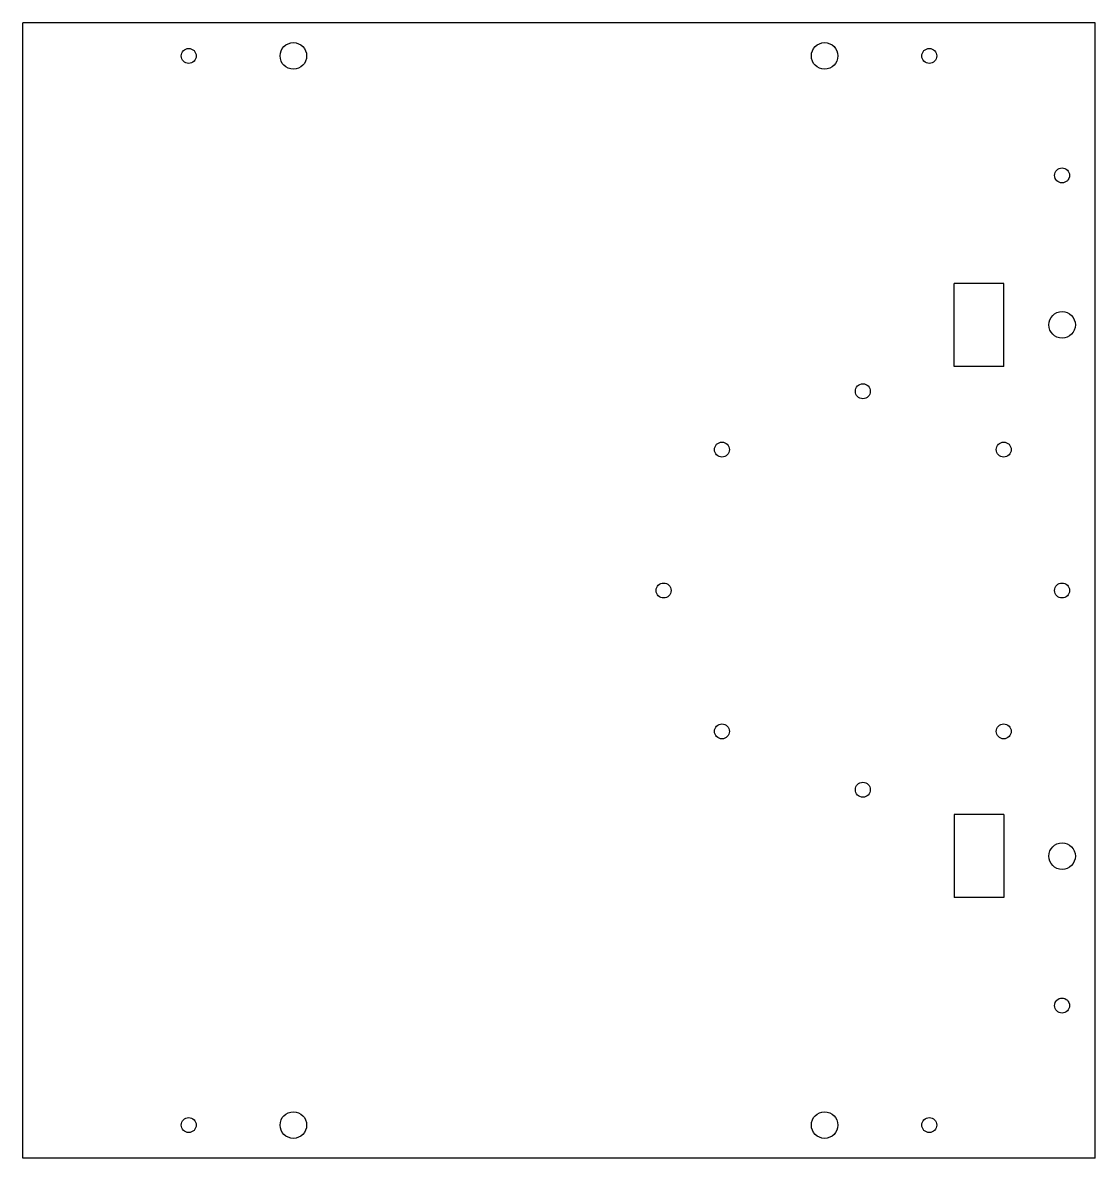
# Model space of a CAD drawing. Header units: millimetres. Extents: x -186 to 137, y -146 to 196.
import ezdxf

# ---------------------------------------------------------------- set-up
doc = ezdxf.new("R2010")
doc.units = ezdxf.units.MM

msp = doc.modelspace()

# ---------------------------------------------------------------- linework, layer by layer
at = {"color": 7, "linetype": 'Continuous'}
for p, q in [((137, 196.14), (-186, 196.14)), ((-186, -145.86), (-186, 196.14)), ((137, -145.86), (137, 196.14)), ((109.5, 117.64), (94.5, 117.64)), ((94.5, 92.64), (94.5, 117.64)), ((109.5, 92.64), (109.5, 117.64)), ((109.5, 92.64), (94.5, 92.64)), ((94.5, -42.36), (94.5, -67.36)), ((109.5, -42.36), (94.5, -42.36)), ((109.5, -42.36), (109.5, -67.36)), ((109.5, -67.36), (94.5, -67.36)), ((137, -145.86), (-186, -145.86))]:
    msp.add_line(p, q, dxfattribs=at)
for centre, radius in [((-136, 186.14), 2.25), ((-104.5, 186.14), 4), ((55.5, 186.14), 4), ((87, 186.14), 2.25), ((127, 150.14), 2.25), ((127, 105.14), 4), ((67, 85.14), 2.25), ((24.57, 67.57), 2.25), ((109.43, 67.57), 2.25), ((7, 25.14), 2.25), ((127, 25.14), 2.25), ((24.57, -17.29), 2.25), ((109.43, -17.29), 2.25), ((67, -34.86), 2.25), ((127, -54.86), 4), ((127, -99.86), 2.25), ((-104.5, -135.86), 4), ((55.5, -135.86), 4), ((-136, -135.86), 2.25), ((87, -135.86), 2.25)]:
    msp.add_circle(centre, radius, dxfattribs=at)

doc.saveas('drawing.dxf')
